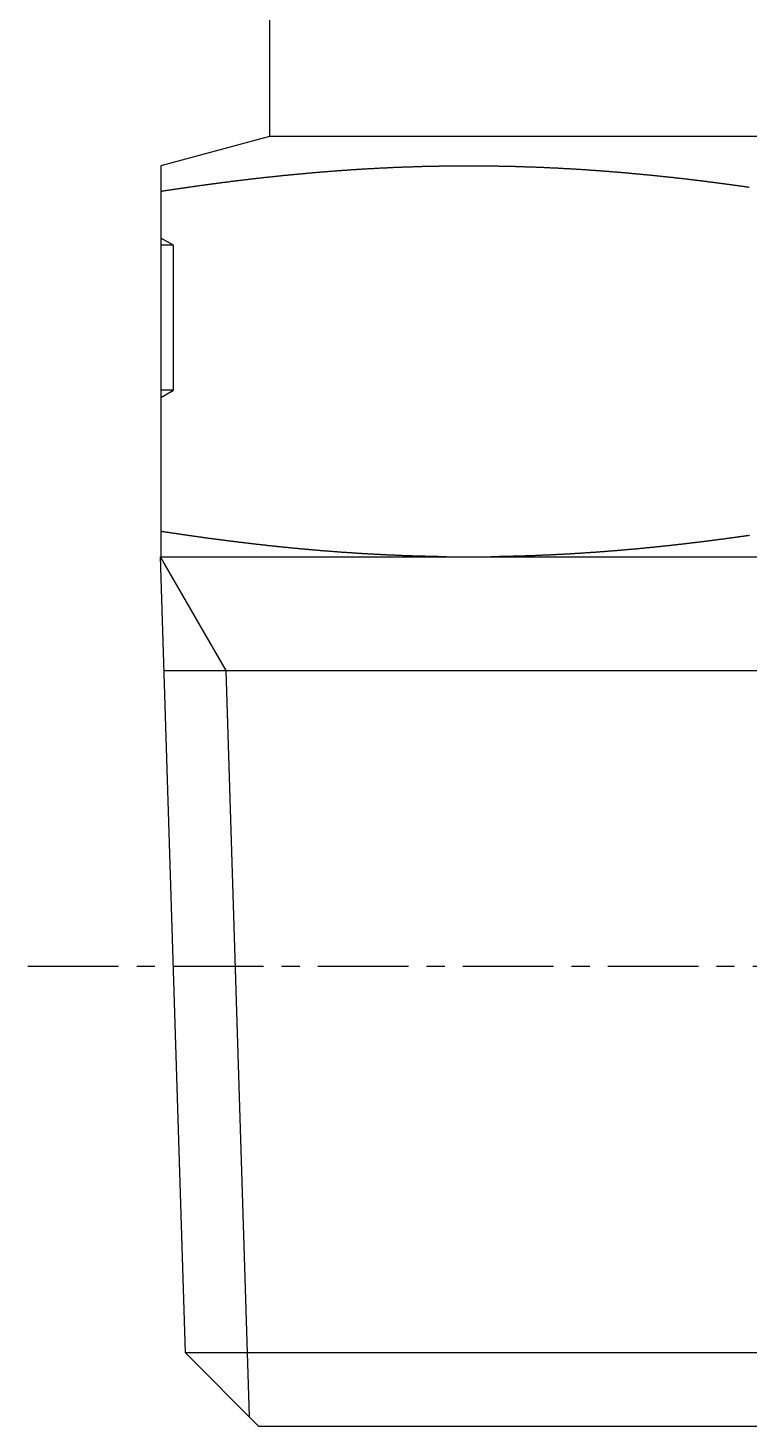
# Model space of a CAD drawing. Extents: x -5 to 109, y -15 to 78.
# Drawn here: x 88.45 to 98.4, y 0.11 to 19.41 of the extents above; entities that cross this region are included whole.
import ezdxf

# ---------------------------------------------------------------- set-up
doc = ezdxf.new("R2010")
doc.units = 0
doc.linetypes.add('CENTER', pattern=[2, 1.25, -0.25, 0.25, -0.25])
doc.layers.get('0').update_dxf_attribs({"linetype": 'CONTINUOUS'})
doc.layers.add('CENTER', color=1, linetype='CENTER')

msp = doc.modelspace()

# ---------------------------------------------------------------- linework, layer by layer
at = {"color": 7, "linetype": 'CONTINUOUS'}
for p, q in [((91.784, 25.013), (91.784, 17.913)), ((91.784, 17.913), (90.284, 17.511)), ((105.784, 17.913), (91.784, 17.913)), ((90.284, 17.511), (90.284, 12.113)), ((90.46, 16.413), (90.284, 16.513)), ((90.46, 16.413), (90.284, 16.413)), ((90.46, 14.413), (90.46, 16.413)), ((90.284, 14.313), (90.46, 14.413)), ((90.46, 14.413), (90.284, 14.413)), ((90.277, 12.113), (90.62, 1.127)), ((90.284, 12.113), (107.284, 12.113)), ((90.326, 10.545), (107.243, 10.545)), ((90.62, 1.127), (106.948, 1.127)), ((91.634, 0.113), (90.62, 1.127)), ((91.634, 0.113), (105.934, 0.113))]:
    msp.add_line(p, q, dxfattribs=at)
at = {"color": 3, "linetype": 'CONTINUOUS'}
for p, q in [((90.277, 12.113), (91.182, 10.545)), ((91.182, 10.545), (91.504, 0.244))]:
    msp.add_line(p, q, dxfattribs=at)
at = {"color": 7}
for points in [[(90.284, 17.159, 0), (90.295, 17.16, 0), (90.305, 17.162, 0), (90.316, 17.163, 0), (90.326, 17.165, 0), (90.337, 17.167, 0), (90.347, 17.168, 0), (90.358, 17.17, 0), (90.369, 17.172, 0), (90.379, 17.173, 0), (90.39, 17.175, 0), (90.4, 17.177, 0), (90.411, 17.178, 0), (90.421, 17.18, 0), (90.432, 17.181, 0), (90.443, 17.183, 0), (90.453, 17.184, 0), (90.464, 17.186, 0), (90.474, 17.188, 0), (90.485, 17.189, 0), (90.495, 17.191, 0), (90.506, 17.192, 0), (90.517, 17.194, 0), (90.527, 17.195, 0), (90.538, 17.197, 0), (90.548, 17.199, 0), (90.559, 17.2, 0), (90.569, 17.202, 0), (90.58, 17.203, 0), (90.591, 17.205, 0), (90.601, 17.206, 0), (90.612, 17.208, 0), (90.622, 17.209, 0), (90.633, 17.211, 0), (90.644, 17.212, 0), (90.654, 17.214, 0), (90.665, 17.215, 0), (90.675, 17.217, 0), (90.686, 17.218, 0), (90.696, 17.22, 0), (90.707, 17.221, 0), (90.718, 17.223, 0), (90.728, 17.225, 0), (90.739, 17.226, 0), (90.749, 17.228, 0), (90.76, 17.229, 0), (90.77, 17.23, 0), (90.781, 17.232, 0), (90.792, 17.233, 0), (90.802, 17.235, 0), (90.813, 17.236, 0), (90.823, 17.238, 0), (90.834, 17.239, 0), (90.844, 17.241, 0), (90.855, 17.242, 0), (90.866, 17.244, 0), (90.876, 17.245, 0), (90.887, 17.247, 0), (90.897, 17.248, 0), (90.908, 17.25, 0), (90.919, 17.251, 0), (90.929, 17.253, 0), (90.94, 17.254, 0), (90.95, 17.255, 0), (90.961, 17.257, 0), (90.972, 17.258, 0), (90.982, 17.26, 0), (90.993, 17.261, 0), (91.003, 17.262, 0), (91.014, 17.264, 0), (91.025, 17.265, 0), (91.035, 17.267, 0), (91.046, 17.268, 0), (91.056, 17.27, 0), (91.067, 17.271, 0), (91.077, 17.272, 0), (91.088, 17.274, 0), (91.099, 17.275, 0), (91.109, 17.276, 0), (91.12, 17.278, 0), (91.13, 17.279, 0), (91.141, 17.281, 0), (91.152, 17.282, 0), (91.162, 17.283, 0), (91.173, 17.285, 0), (91.183, 17.286, 0), (91.194, 17.288, 0), (91.205, 17.289, 0), (91.215, 17.29, 0), (91.226, 17.291, 0), (91.236, 17.293, 0), (91.247, 17.294, 0), (91.258, 17.296, 0), (91.268, 17.297, 0), (91.279, 17.298, 0), (91.289, 17.299, 0), (91.3, 17.301, 0), (91.311, 17.302, 0), (91.321, 17.303, 0), (91.332, 17.305, 0), (91.342, 17.306, 0), (91.353, 17.307, 0), (91.364, 17.309, 0), (91.374, 17.31, 0), (91.385, 17.311, 0), (91.395, 17.313, 0), (91.406, 17.314, 0), (91.417, 17.315, 0), (91.427, 17.316, 0), (91.438, 17.318, 0), (91.448, 17.319, 0), (91.459, 17.32, 0), (91.47, 17.322, 0), (91.48, 17.323, 0), (91.491, 17.324, 0), (91.502, 17.325, 0), (91.512, 17.326, 0), (91.523, 17.328, 0), (91.533, 17.329, 0), (91.544, 17.33, 0), (91.555, 17.331, 0), (91.565, 17.333, 0), (91.576, 17.334, 0), (91.587, 17.335, 0), (91.597, 17.336, 0), (91.608, 17.338, 0), (91.618, 17.339, 0), (91.629, 17.34, 0), (91.64, 17.341, 0), (91.65, 17.342, 0), (91.661, 17.344, 0), (91.671, 17.345, 0), (91.682, 17.346, 0), (91.693, 17.347, 0), (91.703, 17.348, 0), (91.714, 17.349, 0), (91.725, 17.351, 0), (91.735, 17.352, 0), (91.746, 17.353, 0), (91.756, 17.354, 0), (91.767, 17.355, 0), (91.778, 17.357, 0), (91.788, 17.358, 0), (91.799, 17.359, 0), (91.809, 17.36, 0), (91.82, 17.361, 0), (91.831, 17.362, 0), (91.841, 17.363, 0), (91.852, 17.364, 0), (91.863, 17.366, 0), (91.873, 17.367, 0), (91.884, 17.368, 0), (91.894, 17.369, 0), (91.905, 17.37, 0), (91.916, 17.371, 0), (91.926, 17.372, 0), (91.937, 17.373, 0), (91.948, 17.375, 0), (91.958, 17.376, 0), (91.969, 17.377, 0), (91.98, 17.378, 0), (91.99, 17.379, 0), (92.001, 17.38, 0), (92.011, 17.381, 0), (92.022, 17.382, 0), (92.033, 17.383, 0), (92.043, 17.384, 0), (92.054, 17.385, 0), (92.065, 17.386, 0), (92.075, 17.387, 0), (92.086, 17.388, 0), (92.097, 17.389, 0), (92.107, 17.39, 0), (92.118, 17.391, 0), (92.128, 17.392, 0), (92.139, 17.393, 0), (92.15, 17.395, 0), (92.16, 17.395, 0), (92.171, 17.396, 0), (92.182, 17.398, 0), (92.192, 17.398, 0), (92.203, 17.399, 0), (92.213, 17.401, 0), (92.224, 17.401, 0), (92.235, 17.402, 0), (92.245, 17.403, 0), (92.256, 17.404, 0), (92.267, 17.405, 0), (92.277, 17.406, 0), (92.288, 17.407, 0), (92.299, 17.408, 0), (92.309, 17.409, 0), (92.32, 17.41, 0), (92.331, 17.411, 0), (92.341, 17.412, 0), (92.352, 17.413, 0), (92.362, 17.414, 0), (92.373, 17.415, 0), (92.384, 17.416, 0), (92.394, 17.417, 0), (92.405, 17.418, 0), (92.416, 17.419, 0), (92.426, 17.419, 0), (92.437, 17.42, 0), (92.448, 17.421, 0), (92.458, 17.422, 0), (92.469, 17.423, 0), (92.48, 17.424, 0), (92.49, 17.425, 0), (92.501, 17.426, 0), (92.512, 17.427, 0), (92.522, 17.427, 0), (92.533, 17.428, 0), (92.543, 17.429, 0), (92.554, 17.43, 0), (92.565, 17.431, 0), (92.576, 17.432, 0), (92.586, 17.433, 0), (92.597, 17.433, 0), (92.607, 17.434, 0), (92.618, 17.435, 0), (92.629, 17.436, 0), (92.639, 17.437, 0), (92.65, 17.438, 0), (92.661, 17.438, 0), (92.671, 17.439, 0), (92.682, 17.44, 0), (92.693, 17.441, 0), (92.703, 17.442, 0), (92.714, 17.442, 0), (92.725, 17.443, 0), (92.735, 17.444, 0), (92.746, 17.445, 0), (92.757, 17.445, 0), (92.767, 17.446, 0), (92.778, 17.447, 0), (92.789, 17.448, 0), (92.799, 17.449, 0), (92.81, 17.449, 0), (92.821, 17.45, 0), (92.831, 17.451, 0), (92.842, 17.452, 0), (92.853, 17.452, 0), (92.863, 17.453, 0), (92.874, 17.454, 0), (92.885, 17.454, 0), (92.895, 17.455, 0), (92.906, 17.456, 0), (92.916, 17.457, 0), (92.927, 17.457, 0), (92.938, 17.458, 0), (92.948, 17.459, 0), (92.959, 17.459, 0), (92.97, 17.46, 0), (92.981, 17.461, 0), (92.991, 17.462, 0), (93.002, 17.462, 0), (93.013, 17.463, 0), (93.023, 17.463, 0), (93.034, 17.464, 0), (93.044, 17.465, 0), (93.055, 17.465, 0), (93.066, 17.466, 0), (93.076, 17.467, 0), (93.087, 17.467, 0), (93.098, 17.468, 0), (93.109, 17.469, 0), (93.119, 17.469, 0), (93.13, 17.47, 0), (93.141, 17.471, 0), (93.151, 17.471, 0), (93.162, 17.472, 0), (93.172, 17.472, 0), (93.183, 17.473, 0), (93.194, 17.474, 0), (93.204, 17.474, 0), (93.215, 17.475, 0), (93.226, 17.475, 0), (93.237, 17.476, 0), (93.247, 17.476, 0), (93.258, 17.477, 0), (93.269, 17.477, 0), (93.279, 17.478, 0), (93.29, 17.479, 0), (93.3, 17.479, 0), (93.311, 17.48, 0), (93.322, 17.48, 0), (93.332, 17.481, 0), (93.343, 17.481, 0), (93.354, 17.482, 0), (93.365, 17.482, 0), (93.375, 17.483, 0), (93.386, 17.483, 0), (93.397, 17.484, 0), (93.407, 17.484, 0), (93.418, 17.485, 0), (93.429, 17.485, 0), (93.439, 17.486, 0), (93.45, 17.486, 0), (93.461, 17.487, 0), (93.471, 17.487, 0), (93.482, 17.488, 0), (93.493, 17.488, 0), (93.503, 17.489, 0), (93.514, 17.489, 0), (93.525, 17.49, 0), (93.535, 17.49, 0), (93.546, 17.491, 0), (93.557, 17.491, 0), (93.567, 17.491, 0), (93.578, 17.492, 0), (93.589, 17.492, 0), (93.599, 17.493, 0), (93.61, 17.493, 0), (93.621, 17.494, 0), (93.631, 17.494, 0), (93.642, 17.494, 0), (93.653, 17.495, 0), (93.663, 17.495, 0), (93.674, 17.495, 0), (93.685, 17.496, 0), (93.695, 17.496, 0), (93.706, 17.497, 0), (93.717, 17.497, 0), (93.728, 17.497, 0), (93.738, 17.498, 0), (93.749, 17.498, 0), (93.76, 17.498, 0), (93.77, 17.499, 0), (93.781, 17.499, 0), (93.792, 17.499, 0), (93.802, 17.5, 0), (93.813, 17.5, 0), (93.824, 17.5, 0), (93.834, 17.501, 0), (93.845, 17.501, 0), (93.856, 17.501, 0), (93.866, 17.502, 0), (93.877, 17.502, 0), (93.888, 17.502, 0), (93.898, 17.503, 0), (93.909, 17.503, 0), (93.92, 17.503, 0), (93.93, 17.503, 0), (93.941, 17.504, 0), (93.952, 17.504, 0), (93.963, 17.504, 0), (93.973, 17.504, 0), (93.984, 17.505, 0), (93.995, 17.505, 0), (94.005, 17.505, 0), (94.016, 17.505, 0), (94.027, 17.506, 0), (94.037, 17.506, 0), (94.048, 17.506, 0), (94.059, 17.506, 0), (94.069, 17.506, 0), (94.08, 17.507, 0), (94.091, 17.507, 0), (94.101, 17.507, 0), (94.112, 17.507, 0), (94.123, 17.507, 0), (94.133, 17.508, 0), (94.144, 17.508, 0), (94.155, 17.508, 0), (94.165, 17.508, 0), (94.176, 17.508, 0), (94.187, 17.509, 0), (94.198, 17.509, 0), (94.208, 17.509, 0), (94.219, 17.509, 0), (94.23, 17.509, 0), (94.24, 17.509, 0), (94.251, 17.509, 0), (94.262, 17.509, 0), (94.272, 17.509, 0), (94.283, 17.51, 0), (94.294, 17.51, 0), (94.304, 17.51, 0), (94.315, 17.51, 0), (94.326, 17.51, 0), (94.337, 17.51, 0), (94.347, 17.51, 0), (94.358, 17.51, 0), (94.368, 17.51, 0), (94.379, 17.511, 0), (94.39, 17.511, 0), (94.401, 17.511, 0), (94.411, 17.511, 0), (94.422, 17.511, 0), (94.433, 17.511, 0), (94.443, 17.511, 0), (94.454, 17.511, 0), (94.465, 17.511, 0), (94.475, 17.511, 0), (94.486, 17.511, 0), (94.497, 17.511, 0), (94.507, 17.511, 0), (94.518, 17.511, 0), (94.529, 17.511, 0), (94.54, 17.511, 0), (94.55, 17.511, 0), (94.561, 17.511, 0), (94.572, 17.511, 0), (94.582, 17.511, 0), (94.593, 17.511, 0), (94.604, 17.511, 0), (94.614, 17.511, 0), (94.625, 17.511, 0), (94.636, 17.511, 0), (94.646, 17.511, 0), (94.657, 17.511, 0), (94.668, 17.511, 0), (94.678, 17.511, 0), (94.689, 17.51, 0), (94.7, 17.51, 0), (94.71, 17.51, 0), (94.721, 17.51, 0), (94.732, 17.51, 0), (94.743, 17.51, 0), (94.753, 17.51, 0), (94.764, 17.51, 0), (94.775, 17.51, 0), (94.785, 17.51, 0), (94.796, 17.509, 0), (94.807, 17.509, 0), (94.817, 17.509, 0), (94.828, 17.509, 0), (94.839, 17.509, 0), (94.849, 17.509, 0), (94.86, 17.509, 0), (94.871, 17.509, 0), (94.881, 17.508, 0), (94.892, 17.508, 0), (94.903, 17.508, 0), (94.913, 17.508, 0), (94.924, 17.508, 0), (94.935, 17.508, 0), (94.945, 17.507, 0), (94.956, 17.507, 0), (94.967, 17.507, 0), (94.978, 17.507, 0), (94.988, 17.507, 0), (94.999, 17.506, 0), (95.01, 17.506, 0), (95.02, 17.506, 0), (95.031, 17.506, 0), (95.042, 17.506, 0), (95.052, 17.505, 0), (95.063, 17.505, 0), (95.074, 17.505, 0), (95.084, 17.505, 0), (95.095, 17.504, 0), (95.106, 17.504, 0), (95.117, 17.504, 0), (95.127, 17.504, 0), (95.138, 17.503, 0), (95.148, 17.503, 0), (95.159, 17.503, 0), (95.17, 17.503, 0), (95.181, 17.502, 0), (95.191, 17.502, 0), (95.202, 17.502, 0), (95.213, 17.501, 0), (95.223, 17.501, 0), (95.234, 17.501, 0), (95.245, 17.5, 0), (95.255, 17.5, 0), (95.266, 17.5, 0), (95.277, 17.499, 0), (95.287, 17.499, 0), (95.298, 17.499, 0), (95.309, 17.498, 0), (95.319, 17.498, 0), (95.33, 17.498, 0), (95.341, 17.497, 0), (95.351, 17.497, 0), (95.362, 17.497, 0), (95.373, 17.496, 0), (95.383, 17.496, 0), (95.394, 17.495, 0), (95.405, 17.495, 0), (95.415, 17.495, 0), (95.426, 17.494, 0), (95.437, 17.494, 0), (95.448, 17.494, 0), (95.458, 17.493, 0), (95.469, 17.493, 0), (95.48, 17.492, 0), (95.49, 17.492, 0), (95.501, 17.491, 0), (95.512, 17.491, 0), (95.522, 17.491, 0), (95.533, 17.49, 0), (95.544, 17.49, 0), (95.554, 17.489, 0), (95.565, 17.489, 0), (95.576, 17.488, 0), (95.586, 17.488, 0), (95.597, 17.487, 0), (95.608, 17.487, 0), (95.618, 17.486, 0), (95.629, 17.486, 0), (95.64, 17.485, 0), (95.65, 17.485, 0), (95.661, 17.484, 0), (95.672, 17.484, 0), (95.682, 17.483, 0), (95.693, 17.483, 0), (95.704, 17.482, 0), (95.714, 17.482, 0), (95.725, 17.481, 0), (95.736, 17.481, 0), (95.746, 17.48, 0), (95.757, 17.48, 0), (95.768, 17.479, 0), (95.778, 17.479, 0), (95.789, 17.478, 0), (95.8, 17.478, 0), (95.811, 17.477, 0), (95.821, 17.476, 0), (95.832, 17.476, 0), (95.843, 17.475, 0), (95.853, 17.475, 0), (95.864, 17.474, 0), (95.874, 17.474, 0), (95.885, 17.473, 0), (95.896, 17.472, 0), (95.906, 17.472, 0), (95.917, 17.471, 0), (95.928, 17.471, 0), (95.939, 17.47, 0), (95.949, 17.469, 0), (95.96, 17.469, 0), (95.971, 17.468, 0), (95.981, 17.467, 0), (95.992, 17.467, 0), (96.002, 17.466, 0), (96.013, 17.465, 0), (96.024, 17.465, 0), (96.034, 17.464, 0), (96.045, 17.463, 0), (96.056, 17.463, 0), (96.067, 17.462, 0), (96.077, 17.462, 0), (96.088, 17.461, 0), (96.099, 17.46, 0), (96.109, 17.459, 0), (96.12, 17.459, 0), (96.13, 17.458, 0), (96.141, 17.457, 0), (96.152, 17.457, 0), (96.162, 17.456, 0), (96.173, 17.455, 0), (96.184, 17.454, 0), (96.195, 17.454, 0), (96.205, 17.453, 0), (96.216, 17.452, 0), (96.226, 17.452, 0), (96.237, 17.451, 0), (96.248, 17.45, 0), (96.258, 17.449, 0), (96.269, 17.449, 0), (96.28, 17.448, 0), (96.29, 17.447, 0), (96.301, 17.446, 0), (96.312, 17.445, 0), (96.322, 17.445, 0), (96.333, 17.444, 0), (96.344, 17.443, 0), (96.354, 17.442, 0), (96.365, 17.442, 0), (96.376, 17.441, 0), (96.386, 17.44, 0), (96.397, 17.439, 0), (96.408, 17.438, 0), (96.418, 17.438, 0), (96.429, 17.437, 0), (96.44, 17.436, 0), (96.45, 17.435, 0), (96.461, 17.434, 0), (96.472, 17.433, 0), (96.482, 17.433, 0), (96.493, 17.432, 0), (96.504, 17.431, 0), (96.514, 17.43, 0), (96.525, 17.429, 0), (96.535, 17.428, 0), (96.546, 17.427, 0), (96.557, 17.427, 0), (96.567, 17.426, 0), (96.578, 17.425, 0), (96.589, 17.424, 0), (96.599, 17.423, 0), (96.61, 17.422, 0), (96.621, 17.421, 0), (96.631, 17.42, 0), (96.642, 17.419, 0), (96.653, 17.419, 0), (96.663, 17.418, 0), (96.674, 17.417, 0), (96.684, 17.416, 0), (96.695, 17.415, 0), (96.706, 17.414, 0), (96.716, 17.413, 0), (96.727, 17.412, 0), (96.738, 17.411, 0), (96.748, 17.41, 0), (96.759, 17.409, 0), (96.77, 17.408, 0), (96.78, 17.407, 0), (96.791, 17.406, 0), (96.802, 17.405, 0), (96.812, 17.404, 0), (96.823, 17.403, 0), (96.834, 17.402, 0), (96.844, 17.401, 0), (96.855, 17.401, 0), (96.865, 17.399, 0), (96.876, 17.398, 0), (96.887, 17.398, 0), (96.897, 17.396, 0), (96.908, 17.395, 0), (96.919, 17.395, 0), (96.929, 17.393, 0), (96.94, 17.392, 0), (96.951, 17.391, 0), (96.961, 17.39, 0), (96.972, 17.389, 0), (96.982, 17.388, 0), (96.993, 17.387, 0), (97.004, 17.386, 0), (97.014, 17.385, 0), (97.025, 17.384, 0), (97.036, 17.383, 0), (97.046, 17.382, 0), (97.057, 17.381, 0), (97.067, 17.38, 0), (97.078, 17.379, 0), (97.089, 17.378, 0), (97.099, 17.377, 0), (97.11, 17.376, 0), (97.121, 17.375, 0), (97.131, 17.373, 0), (97.142, 17.372, 0), (97.153, 17.371, 0), (97.163, 17.37, 0), (97.174, 17.369, 0), (97.184, 17.368, 0), (97.195, 17.367, 0), (97.206, 17.366, 0), (97.216, 17.364, 0), (97.227, 17.363, 0), (97.238, 17.362, 0), (97.248, 17.361, 0), (97.259, 17.36, 0), (97.269, 17.359, 0), (97.28, 17.358, 0), (97.291, 17.357, 0), (97.301, 17.355, 0), (97.312, 17.354, 0), (97.323, 17.353, 0), (97.333, 17.352, 0), (97.344, 17.351, 0), (97.354, 17.35, 0), (97.365, 17.348, 0), (97.376, 17.347, 0), (97.386, 17.346, 0), (97.397, 17.345, 0), (97.407, 17.344, 0), (97.418, 17.342, 0), (97.429, 17.341, 0), (97.439, 17.34, 0), (97.45, 17.339, 0), (97.461, 17.338, 0), (97.471, 17.336, 0), (97.482, 17.335, 0), (97.492, 17.334, 0), (97.503, 17.333, 0), (97.514, 17.331, 0), (97.524, 17.33, 0), (97.535, 17.329, 0), (97.546, 17.328, 0), (97.556, 17.326, 0), (97.567, 17.325, 0), (97.577, 17.324, 0), (97.588, 17.323, 0), (97.599, 17.322, 0), (97.609, 17.32, 0), (97.62, 17.319, 0), (97.63, 17.318, 0), (97.641, 17.316, 0), (97.652, 17.315, 0), (97.662, 17.314, 0), (97.673, 17.313, 0), (97.683, 17.311, 0), (97.694, 17.31, 0), (97.705, 17.309, 0), (97.715, 17.307, 0), (97.726, 17.306, 0), (97.737, 17.305, 0), (97.747, 17.303, 0), (97.758, 17.302, 0), (97.768, 17.301, 0), (97.779, 17.299, 0), (97.79, 17.298, 0), (97.8, 17.297, 0), (97.811, 17.296, 0), (97.821, 17.294, 0), (97.832, 17.293, 0), (97.843, 17.291, 0), (97.853, 17.29, 0), (97.864, 17.289, 0), (97.874, 17.288, 0), (97.885, 17.286, 0), (97.895, 17.285, 0), (97.906, 17.283, 0), (97.917, 17.282, 0), (97.927, 17.281, 0), (97.938, 17.279, 0), (97.948, 17.278, 0), (97.959, 17.276, 0), (97.97, 17.275, 0), (97.98, 17.274, 0), (97.991, 17.272, 0), (98.001, 17.271, 0), (98.012, 17.27, 0), (98.023, 17.268, 0), (98.033, 17.267, 0), (98.044, 17.265, 0), (98.054, 17.264, 0), (98.065, 17.262, 0), (98.076, 17.261, 0), (98.086, 17.26, 0), (98.097, 17.258, 0), (98.107, 17.257, 0), (98.118, 17.255, 0), (98.129, 17.254, 0), (98.139, 17.253, 0), (98.15, 17.251, 0), (98.16, 17.25, 0), (98.171, 17.248, 0), (98.181, 17.247, 0), (98.192, 17.245, 0), (98.203, 17.244, 0), (98.213, 17.242, 0), (98.224, 17.241, 0), (98.234, 17.239, 0), (98.245, 17.238, 0), (98.256, 17.236, 0), (98.266, 17.235, 0), (98.277, 17.233, 0), (98.287, 17.232, 0), (98.298, 17.231, 0), (98.308, 17.229, 0), (98.319, 17.228, 0), (98.33, 17.226, 0), (98.34, 17.225, 0), (98.351, 17.223, 0), (98.361, 17.222, 0), (98.372, 17.22, 0), (98.383, 17.218, 0), (98.393, 17.217, 0), (98.404, 17.215, 0)], [(94.224, 12.113, 0), (94.214, 12.113, 0), (94.204, 12.113, 0), (94.195, 12.113, 0), (94.185, 12.114, 0), (94.176, 12.114, 0), (94.166, 12.114, 0), (94.157, 12.114, 0), (94.147, 12.114, 0), (94.138, 12.114, 0), (94.128, 12.114, 0), (94.119, 12.114, 0), (94.109, 12.115, 0), (94.1, 12.115, 0), (94.09, 12.115, 0), (94.081, 12.115, 0), (94.071, 12.115, 0), (94.061, 12.116, 0), (94.052, 12.116, 0), (94.042, 12.116, 0), (94.033, 12.116, 0), (94.023, 12.116, 0), (94.014, 12.117, 0), (94.004, 12.117, 0), (93.995, 12.117, 0), (93.985, 12.117, 0), (93.976, 12.117, 0), (93.966, 12.118, 0), (93.957, 12.118, 0), (93.947, 12.118, 0), (93.938, 12.118, 0), (93.928, 12.119, 0), (93.918, 12.119, 0), (93.909, 12.119, 0), (93.899, 12.119, 0), (93.89, 12.12, 0), (93.88, 12.12, 0), (93.871, 12.12, 0), (93.861, 12.12, 0), (93.852, 12.121, 0), (93.842, 12.121, 0), (93.833, 12.121, 0), (93.823, 12.121, 0), (93.814, 12.122, 0), (93.804, 12.122, 0), (93.794, 12.122, 0), (93.785, 12.123, 0), (93.775, 12.123, 0), (93.766, 12.123, 0), (93.756, 12.124, 0), (93.747, 12.124, 0), (93.737, 12.124, 0), (93.728, 12.124, 0), (93.718, 12.125, 0), (93.709, 12.125, 0), (93.699, 12.126, 0), (93.69, 12.126, 0), (93.68, 12.126, 0), (93.671, 12.127, 0), (93.661, 12.127, 0), (93.651, 12.127, 0), (93.642, 12.128, 0), (93.632, 12.128, 0), (93.623, 12.128, 0), (93.613, 12.129, 0), (93.604, 12.129, 0), (93.594, 12.129, 0), (93.585, 12.13, 0), (93.575, 12.13, 0), (93.566, 12.13, 0), (93.556, 12.131, 0), (93.547, 12.131, 0), (93.537, 12.132, 0), (93.528, 12.132, 0), (93.518, 12.133, 0), (93.508, 12.133, 0), (93.499, 12.133, 0), (93.49, 12.134, 0), (93.48, 12.134, 0), (93.47, 12.135, 0), (93.461, 12.135, 0), (93.451, 12.135, 0), (93.442, 12.136, 0), (93.432, 12.136, 0), (93.423, 12.137, 0), (93.413, 12.137, 0), (93.404, 12.138, 0), (93.394, 12.138, 0), (93.385, 12.139, 0), (93.375, 12.139, 0), (93.366, 12.139, 0), (93.356, 12.14, 0), (93.347, 12.14, 0), (93.337, 12.141, 0), (93.328, 12.141, 0), (93.318, 12.142, 0), (93.308, 12.142, 0), (93.299, 12.143, 0), (93.289, 12.143, 0), (93.28, 12.144, 0), (93.27, 12.144, 0), (93.261, 12.145, 0), (93.251, 12.145, 0), (93.242, 12.146, 0), (93.232, 12.146, 0), (93.223, 12.147, 0), (93.213, 12.147, 0), (93.204, 12.148, 0), (93.194, 12.148, 0), (93.185, 12.149, 0), (93.175, 12.149, 0), (93.166, 12.15, 0), (93.156, 12.15, 0), (93.147, 12.151, 0), (93.137, 12.152, 0), (93.127, 12.152, 0), (93.118, 12.153, 0), (93.109, 12.153, 0), (93.099, 12.154, 0), (93.089, 12.154, 0), (93.08, 12.155, 0), (93.07, 12.155, 0), (93.061, 12.156, 0), (93.051, 12.157, 0), (93.042, 12.157, 0), (93.032, 12.158, 0), (93.023, 12.158, 0), (93.013, 12.159, 0), (93.004, 12.16, 0), (92.994, 12.16, 0), (92.985, 12.161, 0), (92.975, 12.161, 0), (92.966, 12.162, 0), (92.956, 12.163, 0), (92.947, 12.163, 0), (92.937, 12.164, 0), (92.928, 12.165, 0), (92.918, 12.165, 0), (92.909, 12.166, 0), (92.899, 12.166, 0), (92.889, 12.167, 0), (92.88, 12.168, 0), (92.871, 12.168, 0), (92.861, 12.169, 0), (92.851, 12.17, 0), (92.842, 12.17, 0), (92.832, 12.171, 0), (92.823, 12.172, 0), (92.813, 12.172, 0), (92.804, 12.173, 0), (92.794, 12.174, 0), (92.785, 12.174, 0), (92.775, 12.175, 0), (92.766, 12.176, 0), (92.756, 12.176, 0), (92.747, 12.177, 0), (92.737, 12.178, 0), (92.728, 12.178, 0), (92.718, 12.179, 0), (92.709, 12.18, 0), (92.699, 12.181, 0), (92.69, 12.181, 0), (92.68, 12.182, 0), (92.671, 12.183, 0), (92.661, 12.184, 0), (92.652, 12.184, 0), (92.642, 12.185, 0), (92.633, 12.186, 0), (92.623, 12.186, 0), (92.614, 12.187, 0), (92.604, 12.188, 0), (92.595, 12.189, 0), (92.585, 12.189, 0), (92.576, 12.19, 0), (92.566, 12.191, 0), (92.557, 12.192, 0), (92.547, 12.192, 0), (92.538, 12.193, 0), (92.528, 12.194, 0), (92.519, 12.195, 0), (92.509, 12.195, 0), (92.5, 12.196, 0), (92.49, 12.197, 0), (92.481, 12.198, 0), (92.471, 12.199, 0), (92.462, 12.2, 0), (92.452, 12.2, 0), (92.442, 12.201, 0), (92.433, 12.202, 0), (92.424, 12.203, 0), (92.414, 12.204, 0), (92.404, 12.204, 0), (92.395, 12.205, 0), (92.385, 12.206, 0), (92.376, 12.207, 0), (92.367, 12.208, 0), (92.357, 12.208, 0), (92.347, 12.209, 0), (92.338, 12.21, 0), (92.329, 12.211, 0), (92.319, 12.212, 0), (92.309, 12.213, 0), (92.3, 12.213, 0), (92.29, 12.214, 0), (92.281, 12.215, 0), (92.272, 12.216, 0), (92.262, 12.217, 0), (92.252, 12.218, 0), (92.243, 12.219, 0), (92.234, 12.22, 0), (92.224, 12.22, 0), (92.215, 12.221, 0), (92.205, 12.222, 0), (92.195, 12.223, 0), (92.186, 12.224, 0), (92.177, 12.225, 0), (92.167, 12.226, 0), (92.157, 12.227, 0), (92.148, 12.228, 0), (92.138, 12.229, 0), (92.129, 12.229, 0), (92.12, 12.23, 0), (92.11, 12.231, 0), (92.101, 12.232, 0), (92.091, 12.233, 0), (92.082, 12.234, 0), (92.072, 12.235, 0), (92.063, 12.236, 0), (92.053, 12.237, 0), (92.044, 12.238, 0), (92.034, 12.239, 0), (92.025, 12.24, 0), (92.015, 12.241, 0), (92.006, 12.242, 0), (91.996, 12.242, 0), (91.987, 12.243, 0), (91.977, 12.244, 0), (91.968, 12.245, 0), (91.958, 12.246, 0), (91.949, 12.247, 0), (91.939, 12.248, 0), (91.93, 12.249, 0), (91.92, 12.25, 0), (91.911, 12.251, 0), (91.901, 12.252, 0), (91.892, 12.253, 0), (91.882, 12.254, 0), (91.873, 12.255, 0), (91.863, 12.256, 0), (91.854, 12.257, 0), (91.844, 12.258, 0), (91.835, 12.259, 0), (91.825, 12.26, 0), (91.816, 12.261, 0), (91.806, 12.262, 0), (91.797, 12.263, 0), (91.787, 12.264, 0), (91.778, 12.265, 0), (91.769, 12.266, 0), (91.759, 12.267, 0), (91.749, 12.268, 0), (91.74, 12.269, 0), (91.731, 12.271, 0), (91.721, 12.271, 0), (91.712, 12.273, 0), (91.702, 12.274, 0), (91.693, 12.275, 0), (91.683, 12.276, 0), (91.674, 12.277, 0), (91.664, 12.278, 0), (91.655, 12.279, 0), (91.645, 12.28, 0), (91.636, 12.281, 0), (91.626, 12.282, 0), (91.617, 12.283, 0), (91.607, 12.284, 0), (91.598, 12.285, 0), (91.588, 12.287, 0), (91.579, 12.288, 0), (91.569, 12.289, 0), (91.56, 12.29, 0), (91.55, 12.291, 0), (91.541, 12.292, 0), (91.532, 12.293, 0), (91.522, 12.294, 0), (91.513, 12.295, 0), (91.503, 12.296, 0), (91.494, 12.297, 0), (91.484, 12.299, 0), (91.475, 12.3, 0), (91.465, 12.301, 0), (91.456, 12.302, 0), (91.446, 12.303, 0), (91.437, 12.304, 0), (91.427, 12.305, 0), (91.418, 12.307, 0), (91.408, 12.308, 0), (91.399, 12.309, 0), (91.389, 12.31, 0), (91.38, 12.311, 0), (91.371, 12.312, 0), (91.361, 12.313, 0), (91.352, 12.315, 0), (91.342, 12.316, 0), (91.333, 12.317, 0), (91.323, 12.318, 0), (91.314, 12.319, 0), (91.304, 12.32, 0), (91.295, 12.322, 0), (91.285, 12.323, 0), (91.276, 12.324, 0), (91.266, 12.325, 0), (91.257, 12.326, 0), (91.248, 12.328, 0), (91.238, 12.329, 0), (91.229, 12.33, 0), (91.219, 12.331, 0), (91.21, 12.332, 0), (91.2, 12.334, 0), (91.191, 12.335, 0), (91.181, 12.336, 0), (91.172, 12.337, 0), (91.162, 12.338, 0), (91.153, 12.34, 0), (91.143, 12.341, 0), (91.134, 12.342, 0), (91.124, 12.343, 0), (91.115, 12.345, 0), (91.106, 12.346, 0), (91.096, 12.347, 0), (91.087, 12.348, 0), (91.077, 12.35, 0), (91.068, 12.351, 0), (91.058, 12.352, 0), (91.049, 12.353, 0), (91.039, 12.354, 0), (91.03, 12.356, 0), (91.02, 12.357, 0), (91.011, 12.358, 0), (91.002, 12.36, 0), (90.992, 12.361, 0), (90.983, 12.362, 0), (90.973, 12.363, 0), (90.964, 12.365, 0), (90.954, 12.366, 0), (90.945, 12.367, 0), (90.935, 12.368, 0), (90.926, 12.37, 0), (90.916, 12.371, 0), (90.907, 12.372, 0), (90.898, 12.374, 0), (90.888, 12.375, 0), (90.879, 12.376, 0), (90.869, 12.378, 0), (90.86, 12.379, 0), (90.85, 12.38, 0), (90.841, 12.382, 0), (90.832, 12.383, 0), (90.822, 12.384, 0), (90.813, 12.385, 0), (90.803, 12.387, 0), (90.794, 12.388, 0), (90.784, 12.389, 0), (90.775, 12.391, 0), (90.765, 12.392, 0), (90.756, 12.393, 0), (90.746, 12.395, 0), (90.737, 12.396, 0), (90.728, 12.397, 0), (90.718, 12.399, 0), (90.709, 12.4, 0), (90.699, 12.401, 0), (90.69, 12.403, 0), (90.68, 12.404, 0), (90.671, 12.405, 0), (90.662, 12.407, 0), (90.652, 12.408, 0), (90.643, 12.41, 0), (90.633, 12.411, 0), (90.624, 12.412, 0), (90.614, 12.414, 0), (90.605, 12.415, 0), (90.595, 12.416, 0), (90.586, 12.418, 0), (90.576, 12.419, 0), (90.567, 12.421, 0), (90.558, 12.422, 0), (90.548, 12.423, 0), (90.539, 12.425, 0), (90.529, 12.426, 0), (90.52, 12.428, 0), (90.51, 12.429, 0), (90.501, 12.43, 0), (90.492, 12.432, 0), (90.482, 12.433, 0), (90.473, 12.434, 0), (90.463, 12.436, 0), (90.454, 12.437, 0), (90.445, 12.439, 0), (90.435, 12.44, 0), (90.426, 12.442, 0), (90.416, 12.443, 0), (90.407, 12.444, 0), (90.397, 12.446, 0), (90.388, 12.447, 0), (90.378, 12.449, 0), (90.369, 12.45, 0), (90.36, 12.452, 0), (90.35, 12.453, 0), (90.341, 12.454, 0), (90.331, 12.456, 0), (90.322, 12.457, 0), (90.312, 12.459, 0), (90.303, 12.46, 0), (90.294, 12.462, 0), (90.284, 12.463, 0)], [(98.408, 12.407, 0), (98.399, 12.406, 0), (98.39, 12.404, 0), (98.381, 12.403, 0), (98.373, 12.402, 0), (98.364, 12.401, 0), (98.355, 12.399, 0), (98.346, 12.398, 0), (98.337, 12.397, 0), (98.329, 12.396, 0), (98.32, 12.394, 0), (98.311, 12.393, 0), (98.302, 12.392, 0), (98.294, 12.391, 0), (98.285, 12.389, 0), (98.276, 12.388, 0), (98.267, 12.387, 0), (98.258, 12.386, 0), (98.25, 12.385, 0), (98.241, 12.383, 0), (98.232, 12.382, 0), (98.223, 12.381, 0), (98.215, 12.38, 0), (98.206, 12.379, 0), (98.197, 12.377, 0), (98.188, 12.376, 0), (98.18, 12.375, 0), (98.171, 12.374, 0), (98.162, 12.373, 0), (98.153, 12.371, 0), (98.144, 12.37, 0), (98.136, 12.369, 0), (98.127, 12.368, 0), (98.118, 12.367, 0), (98.109, 12.365, 0), (98.101, 12.364, 0), (98.092, 12.363, 0), (98.083, 12.362, 0), (98.074, 12.361, 0), (98.066, 12.359, 0), (98.057, 12.358, 0), (98.048, 12.357, 0), (98.039, 12.356, 0), (98.03, 12.355, 0), (98.022, 12.354, 0), (98.013, 12.352, 0), (98.004, 12.351, 0), (97.995, 12.35, 0), (97.987, 12.349, 0), (97.978, 12.348, 0), (97.969, 12.347, 0), (97.96, 12.345, 0), (97.951, 12.344, 0), (97.943, 12.343, 0), (97.934, 12.342, 0), (97.925, 12.341, 0), (97.916, 12.34, 0), (97.907, 12.339, 0), (97.899, 12.338, 0), (97.89, 12.336, 0), (97.881, 12.335, 0), (97.872, 12.334, 0), (97.864, 12.333, 0), (97.855, 12.332, 0), (97.846, 12.331, 0), (97.837, 12.33, 0), (97.828, 12.329, 0), (97.82, 12.327, 0), (97.811, 12.326, 0), (97.802, 12.325, 0), (97.793, 12.324, 0), (97.784, 12.323, 0), (97.776, 12.322, 0), (97.767, 12.321, 0), (97.758, 12.32, 0), (97.749, 12.319, 0), (97.74, 12.318, 0), (97.732, 12.316, 0), (97.723, 12.315, 0), (97.714, 12.314, 0), (97.705, 12.313, 0), (97.697, 12.312, 0), (97.688, 12.311, 0), (97.679, 12.31, 0), (97.67, 12.309, 0), (97.661, 12.308, 0), (97.653, 12.307, 0), (97.644, 12.306, 0), (97.635, 12.305, 0), (97.626, 12.304, 0), (97.618, 12.303, 0), (97.609, 12.302, 0), (97.6, 12.3, 0), (97.591, 12.3, 0), (97.582, 12.298, 0), (97.573, 12.297, 0), (97.565, 12.296, 0), (97.556, 12.295, 0), (97.547, 12.294, 0), (97.538, 12.293, 0), (97.529, 12.292, 0), (97.521, 12.291, 0), (97.512, 12.29, 0), (97.503, 12.289, 0), (97.494, 12.288, 0), (97.486, 12.287, 0), (97.477, 12.286, 0), (97.468, 12.285, 0), (97.459, 12.284, 0), (97.45, 12.283, 0), (97.442, 12.282, 0), (97.433, 12.281, 0), (97.424, 12.28, 0), (97.415, 12.279, 0), (97.406, 12.278, 0), (97.398, 12.277, 0), (97.389, 12.276, 0), (97.38, 12.275, 0), (97.371, 12.274, 0), (97.362, 12.273, 0), (97.354, 12.272, 0), (97.345, 12.271, 0), (97.336, 12.27, 0), (97.327, 12.269, 0), (97.318, 12.268, 0), (97.31, 12.267, 0), (97.301, 12.266, 0), (97.292, 12.265, 0), (97.283, 12.264, 0), (97.274, 12.264, 0), (97.266, 12.263, 0), (97.257, 12.262, 0), (97.248, 12.261, 0), (97.239, 12.26, 0), (97.23, 12.259, 0), (97.222, 12.258, 0), (97.213, 12.257, 0), (97.204, 12.256, 0), (97.195, 12.255, 0), (97.186, 12.254, 0), (97.177, 12.253, 0), (97.169, 12.252, 0), (97.16, 12.251, 0), (97.151, 12.251, 0), (97.142, 12.25, 0), (97.133, 12.249, 0), (97.125, 12.248, 0), (97.116, 12.247, 0), (97.107, 12.246, 0), (97.098, 12.245, 0), (97.089, 12.244, 0), (97.081, 12.243, 0), (97.072, 12.242, 0), (97.063, 12.242, 0), (97.054, 12.241, 0), (97.045, 12.24, 0), (97.037, 12.239, 0), (97.028, 12.238, 0), (97.019, 12.237, 0), (97.01, 12.236, 0), (97.001, 12.235, 0), (96.993, 12.235, 0), (96.984, 12.234, 0), (96.975, 12.233, 0), (96.966, 12.232, 0), (96.957, 12.231, 0), (96.948, 12.23, 0), (96.94, 12.229, 0), (96.931, 12.229, 0), (96.922, 12.228, 0), (96.913, 12.227, 0), (96.904, 12.226, 0), (96.895, 12.225, 0), (96.887, 12.224, 0), (96.878, 12.223, 0), (96.869, 12.223, 0), (96.86, 12.222, 0), (96.851, 12.221, 0), (96.843, 12.22, 0), (96.834, 12.219, 0), (96.825, 12.219, 0), (96.816, 12.218, 0), (96.807, 12.217, 0), (96.799, 12.216, 0), (96.79, 12.215, 0), (96.781, 12.215, 0), (96.772, 12.214, 0), (96.763, 12.213, 0), (96.754, 12.212, 0), (96.746, 12.211, 0), (96.737, 12.211, 0), (96.728, 12.21, 0), (96.719, 12.209, 0), (96.71, 12.208, 0), (96.701, 12.208, 0), (96.693, 12.207, 0), (96.684, 12.206, 0), (96.675, 12.205, 0), (96.666, 12.204, 0), (96.657, 12.204, 0), (96.649, 12.203, 0), (96.64, 12.202, 0), (96.631, 12.201, 0), (96.622, 12.201, 0), (96.613, 12.2, 0), (96.604, 12.199, 0), (96.596, 12.198, 0), (96.587, 12.198, 0), (96.578, 12.197, 0), (96.569, 12.196, 0), (96.56, 12.196, 0), (96.552, 12.195, 0), (96.543, 12.194, 0), (96.534, 12.193, 0), (96.525, 12.193, 0), (96.516, 12.192, 0), (96.507, 12.191, 0), (96.499, 12.191, 0), (96.49, 12.19, 0), (96.481, 12.189, 0), (96.472, 12.188, 0), (96.463, 12.188, 0), (96.454, 12.187, 0), (96.446, 12.186, 0), (96.437, 12.186, 0), (96.428, 12.185, 0), (96.419, 12.184, 0), (96.41, 12.184, 0), (96.401, 12.183, 0), (96.393, 12.182, 0), (96.384, 12.182, 0), (96.375, 12.181, 0), (96.366, 12.18, 0), (96.357, 12.18, 0), (96.348, 12.179, 0), (96.34, 12.178, 0), (96.331, 12.178, 0), (96.322, 12.177, 0), (96.313, 12.177, 0), (96.304, 12.176, 0), (96.296, 12.175, 0), (96.287, 12.175, 0), (96.278, 12.174, 0), (96.269, 12.173, 0), (96.26, 12.173, 0), (96.251, 12.172, 0), (96.243, 12.171, 0), (96.234, 12.171, 0), (96.225, 12.17, 0), (96.216, 12.17, 0), (96.207, 12.169, 0), (96.198, 12.168, 0), (96.189, 12.168, 0), (96.181, 12.167, 0), (96.172, 12.167, 0), (96.163, 12.166, 0), (96.154, 12.165, 0), (96.145, 12.165, 0), (96.136, 12.164, 0), (96.128, 12.164, 0), (96.119, 12.163, 0), (96.11, 12.162, 0), (96.101, 12.162, 0), (96.092, 12.161, 0), (96.083, 12.161, 0), (96.075, 12.16, 0), (96.066, 12.16, 0), (96.057, 12.159, 0), (96.048, 12.159, 0), (96.039, 12.158, 0), (96.03, 12.158, 0), (96.022, 12.157, 0), (96.013, 12.156, 0), (96.004, 12.156, 0), (95.995, 12.155, 0), (95.986, 12.155, 0), (95.977, 12.154, 0), (95.969, 12.154, 0), (95.96, 12.153, 0), (95.951, 12.153, 0), (95.942, 12.152, 0), (95.933, 12.152, 0), (95.924, 12.151, 0), (95.915, 12.151, 0), (95.907, 12.15, 0), (95.898, 12.15, 0), (95.889, 12.149, 0), (95.88, 12.149, 0), (95.871, 12.148, 0), (95.862, 12.148, 0), (95.854, 12.147, 0), (95.845, 12.147, 0), (95.836, 12.146, 0), (95.827, 12.146, 0), (95.818, 12.145, 0), (95.809, 12.145, 0), (95.8, 12.144, 0), (95.792, 12.144, 0), (95.783, 12.143, 0), (95.774, 12.143, 0), (95.765, 12.143, 0), (95.756, 12.142, 0), (95.748, 12.142, 0), (95.739, 12.141, 0), (95.73, 12.141, 0), (95.721, 12.14, 0), (95.712, 12.14, 0), (95.703, 12.139, 0), (95.694, 12.139, 0), (95.686, 12.139, 0), (95.677, 12.138, 0), (95.668, 12.138, 0), (95.659, 12.137, 0), (95.65, 12.137, 0), (95.641, 12.136, 0), (95.632, 12.136, 0), (95.624, 12.136, 0), (95.615, 12.135, 0), (95.606, 12.135, 0), (95.597, 12.134, 0), (95.588, 12.134, 0), (95.579, 12.134, 0), (95.571, 12.133, 0), (95.562, 12.133, 0), (95.553, 12.133, 0), (95.544, 12.132, 0), (95.535, 12.132, 0), (95.526, 12.132, 0), (95.517, 12.131, 0), (95.509, 12.131, 0), (95.5, 12.13, 0), (95.491, 12.13, 0), (95.482, 12.13, 0), (95.473, 12.129, 0), (95.464, 12.129, 0), (95.456, 12.129, 0), (95.447, 12.128, 0), (95.438, 12.128, 0), (95.429, 12.128, 0), (95.42, 12.127, 0), (95.411, 12.127, 0), (95.402, 12.127, 0), (95.394, 12.126, 0), (95.385, 12.126, 0), (95.376, 12.126, 0), (95.367, 12.125, 0), (95.358, 12.125, 0), (95.349, 12.125, 0), (95.341, 12.124, 0), (95.332, 12.124, 0), (95.323, 12.124, 0), (95.314, 12.124, 0), (95.305, 12.123, 0), (95.296, 12.123, 0), (95.287, 12.123, 0), (95.278, 12.123, 0), (95.27, 12.122, 0), (95.261, 12.122, 0), (95.252, 12.122, 0), (95.243, 12.121, 0), (95.234, 12.121, 0), (95.225, 12.121, 0), (95.217, 12.121, 0), (95.208, 12.12, 0), (95.199, 12.12, 0), (95.19, 12.12, 0), (95.181, 12.12, 0), (95.172, 12.119, 0), (95.163, 12.119, 0), (95.155, 12.119, 0), (95.146, 12.119, 0), (95.137, 12.118, 0), (95.128, 12.118, 0), (95.119, 12.118, 0), (95.11, 12.118, 0), (95.102, 12.118, 0), (95.093, 12.117, 0), (95.084, 12.117, 0), (95.075, 12.117, 0), (95.066, 12.117, 0), (95.057, 12.117, 0), (95.048, 12.116, 0), (95.04, 12.116, 0), (95.031, 12.116, 0), (95.022, 12.116, 0), (95.013, 12.116, 0), (95.004, 12.116, 0), (94.995, 12.115, 0), (94.986, 12.115, 0), (94.978, 12.115, 0), (94.969, 12.115, 0), (94.96, 12.115, 0), (94.951, 12.114, 0), (94.942, 12.114, 0), (94.933, 12.114, 0), (94.924, 12.114, 0), (94.916, 12.114, 0), (94.907, 12.114, 0), (94.898, 12.114, 0), (94.889, 12.114, 0), (94.88, 12.113, 0), (94.871, 12.113, 0), (94.862, 12.113, 0), (94.854, 12.113, 0), (94.845, 12.113, 0)]]:
    msp.add_polyline3d(points, dxfattribs=at)
at = {"layer": 'CENTER', "color": 1, "linetype": 'CENTER'}
msp.add_line((88.453, 6.463), (109.115, 6.463), dxfattribs=at)

doc.saveas('drawing.dxf')
